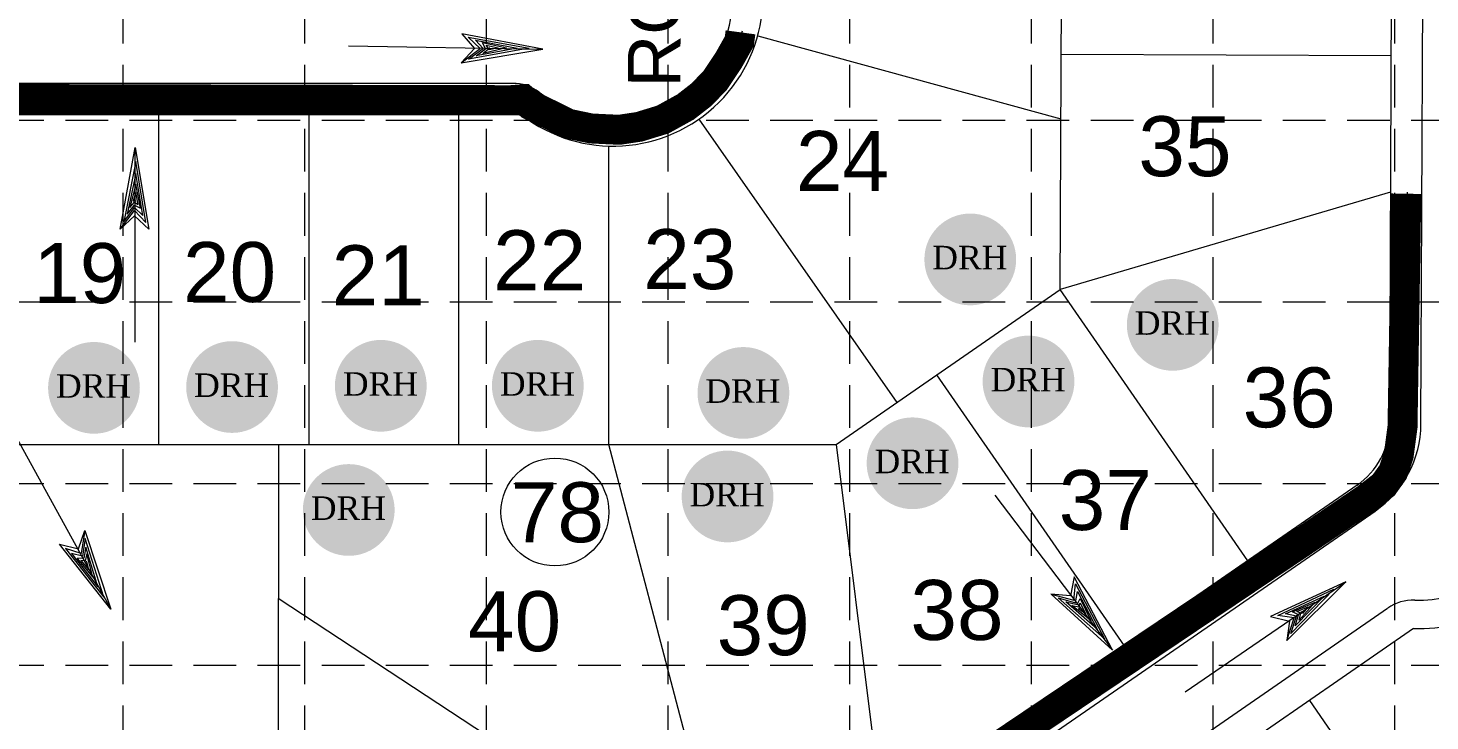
# Model space of a CAD drawing. Extents: x 33353 to 37237, y 80141 to 82571.
# Drawn here: x 35626.9 to 36094.5, y 81155.9 to 81387.1 of the extents above; entities that cross this region are included whole.
import ezdxf
from ezdxf.enums import TextEntityAlignment as Align

# ---------------------------------------------------------------- set-up
doc = ezdxf.new("R2010")
doc.units = 0
doc.header["$MEASUREMENT"] = 0
doc.linetypes.add('HIDDEN', pattern=[0.375, 0.25, -0.125])
doc.layers.get('0').update_dxf_attribs({"lineweight": 0})
for name, color, linetype, lineweight in [('10', 7, 'Continuous', 0), ('3', 7, 'Continuous', 0), ('EROSION BLANKET', 84, 'Continuous', 0), ('LAYO-13', 7, 'Continuous', 0), ('LAYO-32', 7, 'Continuous', 0), ('LAYO-33', 7, 'Continuous', 0), ('LAYOSHD-27', 7, 'Continuous', 0)]:
    doc.layers.add(name, color=color, linetype=linetype, lineweight=lineweight)
doc.layers.add('BASE', color=7, linetype='Continuous')
doc.layers.add('GRID', color=254, linetype='HIDDEN')
doc.styles.add('DRHorton', font='dutcheb.ttf')
doc.styles.get("Standard").update_dxf_attribs({"font": 'ARIAL.TTF'})

msp = doc.modelspace()

# ---------------------------------------------------------------- hatches: boundary and pattern name
h = msp.add_hatch(color=1)
h.paths.add_polyline_path([(35956.45, 81309.92, 1), (35925.83, 81309.92, 1)])
h.paths.add_polyline_path([(35927.35, 81303.62), (35954.69, 81303.62), (35954.69, 81317.19), (35927.35, 81317.19)], flags=24)
h = msp.add_hatch(color=1)
h.paths.add_polyline_path([(36023.98, 81288.09, 1), (35993.37, 81288.09, 1)])
h.paths.add_polyline_path([(35994.89, 81281.79), (36022.23, 81281.79), (36022.23, 81295.36), (35994.89, 81295.36)], flags=24)
h = msp.add_hatch(color=1)
h.paths.add_polyline_path([(35664.15, 81267.07, 1), (35633.54, 81267.07, 1)])
h.paths.add_polyline_path([(35635.06, 81260.77), (35662.39, 81260.77), (35662.39, 81274.34), (35635.06, 81274.34)], flags=24)
h = msp.add_hatch(color=1)
h.paths.add_polyline_path([(35710.22, 81267.34, 1), (35679.61, 81267.34, 1)])
h.paths.add_polyline_path([(35681.12, 81261.04), (35708.46, 81261.04), (35708.46, 81274.61), (35681.12, 81274.61)], flags=24)
h = msp.add_hatch(color=1)
h.paths.add_polyline_path([(35759.83, 81267.75, 1), (35729.22, 81267.75, 1)])
h.paths.add_polyline_path([(35730.73, 81261.45), (35758.07, 81261.45), (35758.07, 81275.02), (35730.73, 81275.02)], flags=24)
h = msp.add_hatch(color=1)
h.paths.add_polyline_path([(35812.2, 81267.75, 1), (35781.59, 81267.75, 1)])
h.paths.add_polyline_path([(35783.11, 81261.45), (35810.45, 81261.45), (35810.45, 81275.02), (35783.11, 81275.02)], flags=24)
h = msp.add_hatch(color=1)
h.paths.add_polyline_path([(35880.78, 81265.38, 1), (35850.17, 81265.38, 1)])
h.paths.add_polyline_path([(35851.68, 81259.08), (35879.02, 81259.08), (35879.02, 81272.65), (35851.68, 81272.65)], flags=24)
h = msp.add_hatch(color=1)
h.paths.add_polyline_path([(35975.87, 81269.19, 1), (35945.26, 81269.19, 1)])
h.paths.add_polyline_path([(35946.78, 81262.89), (35974.12, 81262.89), (35974.12, 81276.46), (35946.78, 81276.46)], flags=24)
h = msp.add_hatch(color=1)
h.paths.add_polyline_path([(35937.19, 81241.9, 1), (35906.58, 81241.9, 1)])
h.paths.add_polyline_path([(35908.09, 81235.6), (35935.43, 81235.6), (35935.43, 81249.17), (35908.09, 81249.17)], flags=24)
h = msp.add_hatch(color=1)
h.paths.add_polyline_path([(35875.48, 81230.82, 1), (35844.87, 81230.82, 1)])
h.paths.add_polyline_path([(35846.39, 81224.52), (35873.72, 81224.52), (35873.72, 81238.09), (35846.39, 81238.09)], flags=24)
h = msp.add_hatch(color=1)
h.paths.add_polyline_path([(35749.14, 81226.32, 1), (35718.53, 81226.32, 1)])
h.paths.add_polyline_path([(35720.05, 81220.01), (35747.38, 81220.01), (35747.38, 81233.58), (35720.05, 81233.58)], flags=24)

# ---------------------------------------------------------------- linework, layer by layer
at = {"layer": '3', "color": 7, "linetype": 'Continuous', "lineweight": 0}
for p, q in [((35771.51, 81385.18), (35775.82, 81380.3)), ((35798.62, 81380.12), (35771.51, 81385.18)), ((35773.69, 81384.14), (35794.03, 81380.4)), ((35777.62, 81380.27), (35773.69, 81384.14)), ((35733.74, 81381.22), (35798.62, 81380.12)), ((35775.82, 81380.3), (35771.34, 81375.58)), ((35771.34, 81375.58), (35777.62, 81380.27)), ((35771.34, 81375.58), (35798.62, 81380.12)), ((35794.03, 81380.4), (35773.76, 81376.74)), ((35773.76, 81376.74), (35778.62, 81380.26)), ((35776.07, 81383.1), (35790.03, 81380.46)), ((35778.62, 81380.26), (35776.07, 81383.1)), ((35790.03, 81380.46), (35776.38, 81377.89)), ((35776.38, 81377.89), (35779.42, 81380.24)), ((35778.46, 81382.26), (35786.43, 81380.52)), ((35779.42, 81380.24), (35778.46, 81382.26)), ((35786.43, 81380.52), (35778.6, 81378.66)), ((35778.6, 81378.66), (35780.42, 81380.23)), ((35779.64, 81381.44), (35783.63, 81380.57)), ((35780.42, 81380.23), (35779.64, 81381.44)), ((35780.82, 81379.82), (35780.83, 81380.62)), ((35783.63, 81380.57), (35780.82, 81379.82)), ((35657.58, 81320.02), (35662.55, 81347.22)), ((35662.61, 81282.33), (35662.55, 81347.22)), ((35662.55, 81347.22), (35667.18, 81320.03)), ((35662.76, 81342.62), (35658.78, 81322.42)), ((35666.18, 81322.23), (35662.76, 81342.62)), ((35662.76, 81338.62), (35659.97, 81325.02)), ((35665.17, 81324.63), (35662.76, 81338.62)), ((35662.76, 81335.02), (35660.77, 81327.22)), ((35662.77, 81332.23), (35661.97, 81329.42)), ((35664.37, 81327.03), (35662.76, 81335.02)), ((35663.57, 81328.23), (35662.77, 81332.23)), ((35659.97, 81325.02), (35662.37, 81328.02)), ((35660.77, 81327.22), (35662.37, 81329.02)), ((35661.97, 81329.42), (35662.77, 81329.43)), ((35662.37, 81329.02), (35663.57, 81328.23)), ((35662.37, 81328.02), (35664.37, 81327.03)), ((35657.58, 81320.02), (35662.37, 81326.22)), ((35662.37, 81324.43), (35657.58, 81320.02)), ((35658.78, 81322.42), (35662.37, 81327.22)), ((35662.37, 81327.22), (35665.17, 81324.63)), ((35662.37, 81326.22), (35666.18, 81322.23)), ((35667.18, 81320.03), (35662.37, 81324.43)), ((35623.22, 81250.11), (35654.52, 81193.26)), ((35949.29, 81231.25), (35988.53, 81179.57)), ((35643.7, 81213.33), (35645.78, 81219.5)), ((35645.78, 81219.5), (35644.57, 81211.75)), ((35645.89, 81216.82), (35645.05, 81210.88)), ((35645.78, 81219.5), (35654.52, 81193.26)), ((35652.12, 81197.2), (35645.89, 81216.82)), ((35637.37, 81214.87), (35643.7, 81213.33)), ((35654.52, 81193.26), (35637.37, 81214.87)), ((35639.31, 81213.43), (35652.12, 81197.2)), ((35644.57, 81211.75), (35639.31, 81213.43)), ((35641.34, 81211.81), (35650.19, 81200.7)), ((35645.05, 81210.88), (35641.34, 81211.81)), ((35646.09, 81213.96), (35645.43, 81210.18)), ((35646.45, 81211.65), (35645.92, 81209.3)), ((35650.19, 81200.7), (35646.09, 81213.96)), ((35648.46, 81203.85), (35646.45, 81211.65)), ((35645.43, 81210.18), (35643.2, 81210.09)), ((35643.2, 81210.09), (35648.46, 81203.85)), ((35644.48, 81209.42), (35647.11, 81206.31)), ((35645.92, 81209.3), (35644.48, 81209.42)), ((35646.46, 81209.14), (35645.76, 81208.76)), ((35647.11, 81206.31), (35646.46, 81209.14)), ((35975.75, 81204.01), (35974.58, 81197.61)), ((35975.67, 81196.17), (35976.28, 81201.66)), ((35988.53, 81179.57), (35975.75, 81204.01)), ((35976.28, 81201.66), (35985.91, 81183.35)), ((36012.8, 81165.65), (36066.36, 81202.29)), ((36066.36, 81202.29), (36041.32, 81190.73)), ((36046.74, 81182.8), (36066.36, 81202.29)), ((35974.53, 81197.61), (35968.04, 81198.21)), ((35968.1, 81198.21), (35975.67, 81196.17)), ((35968.1, 81198.21), (35988.53, 81179.57)), ((35970.51, 81197.02), (35976.28, 81195.38)), ((35985.91, 81183.35), (35970.51, 81197.02)), ((35976.28, 81195.38), (35976.93, 81199.14)), ((35976.76, 81194.74), (35977.75, 81196.74)), ((35976.93, 81199.14), (35983.49, 81186.54)), ((35977.75, 81196.74), (35981.31, 81189.41)), ((36043.7, 81191.14), (36062.45, 81199.85)), ((36046.24, 81191.67), (36059.15, 81197.6)), ((36062.45, 81199.85), (36048.04, 81185.15)), ((36059.15, 81197.6), (36049.51, 81187.61)), ((35973.03, 81195.68), (35976.76, 81194.74)), ((35983.49, 81186.54), (35973.03, 81195.68)), ((35975, 81194.41), (35977.36, 81193.94)), ((35981.31, 81189.41), (35975, 81194.41)), ((35977.29, 81193.38), (35977.93, 81193.87)), ((35979.62, 81191.64), (35977.29, 81193.38)), ((35977.36, 81193.94), (35977.84, 81195.31)), ((35977.84, 81195.31), (35979.62, 81191.64)), ((36049.97, 81190.83), (36046.24, 81191.67)), ((36048.67, 81192.37), (36056.18, 81195.56)), ((36050.63, 81191.28), (36048.67, 81192.37)), ((36050.12, 81192.39), (36053.87, 81193.98)), ((36051.45, 81191.85), (36050.12, 81192.39)), ((36056.18, 81195.56), (36050.87, 81189.51)), ((36050.87, 81189.51), (36051.45, 81191.85)), ((36052.01, 81191.74), (36051.56, 81192.4)), ((36053.87, 81193.98), (36052.01, 81191.74)), ((36041.32, 81190.73), (36047.66, 81189.25)), ((36049.14, 81190.27), (36043.7, 81191.14)), ((36046.74, 81182.8), (36049.14, 81190.27)), ((36047.66, 81189.25), (36046.74, 81182.8)), ((36048.04, 81185.15), (36049.97, 81190.83)), ((36049.51, 81187.61), (36050.63, 81191.28))]:
    msp.add_line(p, q, dxfattribs=at)
at = {"layer": 'EROSION BLANKET', "linetype": 'Continuous', "lineweight": 0}
for p, q in [((35865.03, 81386.06), (35863.58, 81381.18)), ((35863.58, 81381.18), (35858.79, 81372.57)), ((35858.79, 81372.57), (35852.99, 81365.33)), ((35852.99, 81365.33), (35846.08, 81359.98)), ((35787.41, 81363.66), (35520.41, 81363.72)), ((35790.31, 81363.43), (35787.41, 81363.66)), ((35793.43, 81362.43), (35790.31, 81363.43)), ((35799.68, 81358.64), (35793.43, 81362.43)), ((35846.08, 81359.98), (35839.38, 81356.19)), ((35807.93, 81354.85), (35799.68, 81358.64)), ((35839.38, 81356.19), (35828.01, 81353.29)), ((35819.09, 81352.96), (35807.93, 81354.85)), ((35828.01, 81353.29), (35819.09, 81352.96)), ((36086.9, 81332.38), (36086.4, 81255.26)), ((36086.4, 81255.26), (36085.7, 81249.81)), ((36085.7, 81249.81), (36084.61, 81245.35)), ((36084.61, 81245.35), (36083.03, 81241.68)), ((36081.94, 81239.3), (36079.46, 81235.93)), ((36083.03, 81241.68), (36081.94, 81239.3)), ((36077.87, 81233.95), (36073.11, 81229.98)), ((36079.46, 81235.93), (36077.87, 81233.95)), ((36073.11, 81229.98), (36068.74, 81227.21)), ((36068.74, 81227.21), (35958.88, 81151.21))]:
    msp.add_line(p, q, dxfattribs=at)
at = {"layer": 'EROSION BLANKET', "linetype": 'Continuous', "lineweight": 0, "const_width": 10, "flags": 128}
for points in [[(35520.13, 81363.69), (35787.9, 81363.06), (35792.09, 81363.38), (35794.35, 81361.45), (35802.01, 81357.73), (35807.13, 81355.18), (35814.69, 81353.62), (35824.04, 81353.18), (35830.71, 81354.18), (35838.56, 81356.59), (35846.14, 81360.77), (35851.53, 81364.96), (35856.12, 81369.75), (35860.5, 81376.33), (35864.1, 81382.71), (35864.5, 81385.7)], [(36086.58, 81331.85), (36085.32, 81254.07), (36084.07, 81244.67), (36082.18, 81239.02), (36079.05, 81234.63), (36073.4, 81230.24), (36052.78, 81216.24), (35945.49, 81144.06)]]:
    msp.add_lwpolyline(points, dxfattribs=at)
at = {"layer": 'GRID', "linetype": 'HIDDEN', "lineweight": 15, "ltscale": 57}
for p, q in [((35658.43, 82507.72), (35658.43, 80386.52)), ((35719.03, 82507.72), (35719.03, 80386.52)), ((35779.63, 82507.72), (35779.63, 80386.52)), ((35840.23, 82507.72), (35840.23, 80386.52)), ((35900.83, 82507.72), (35900.83, 80386.52)), ((35961.42, 82507.72), (35961.42, 80386.52)), ((36022.02, 82507.72), (36022.02, 80386.52)), ((36082.62, 82507.72), (36082.62, 80386.52)), ((33416.3, 81356.36), (37173.39, 81356.36)), ((33416.3, 81295.76), (37173.39, 81295.76)), ((33416.3, 81235.16), (37173.39, 81235.16)), ((33416.3, 81174.56), (37173.39, 81174.56))]:
    msp.add_line(p, q, dxfattribs=at)
at = {"layer": 'LAYO-13', "color": 7, "linetype": 'Continuous', "lineweight": 0}
msp.add_circle((35802.6, 81225.64), 18, dxfattribs=at)
at = {"layer": 'LAYO-32', "color": 7, "linetype": 'Continuous', "lineweight": 0}
for p, q in [((36082.62, 81638.18), (36080.96, 81255.02)), ((35791.44, 81358.18), (35390.38, 81358.18)), ((36070.17, 81234.56), (35956.33, 81155.91)), ((36088.94, 81186.75), (35984.75, 81114.77))]:
    msp.add_line(p, q, dxfattribs=at)
for centre, radius, start, end in [((35822.01, 81397.75), 50, 232.3132, 37.4332), ((36090.88, 81236.71), 50, 267.7692, 36.6217), ((36055.96, 81255.13), 25, 304.6391, 359.7518)]:
    msp.add_arc(centre, radius, start, end, dxfattribs=at)
at = {"layer": 'LAYO-33', "color": 7, "linetype": 'Continuous', "lineweight": 0}
for p, q in [((35971.15, 81299.85), (35972.62, 81638.18)), ((35870.23, 81384.54), (35971.4, 81356.84)), ((35971.49, 81378.47), (36081.49, 81377.99)), ((35670.53, 81248.18), (35670.53, 81358.18)), ((35720.53, 81358.18), (35720.53, 81248.18)), ((35770.53, 81248.18), (35770.53, 81358.18)), ((35850.62, 81356.74), (35916.61, 81262.17)), ((35820.53, 81248.18), (35820.53, 81347.77)), ((36081.3, 81332.33), (35971.16, 81299.85)), ((35896.37, 81248.18), (35971.15, 81299.85)), ((36033.68, 81209.35), (35971.16, 81299.85)), ((35992.54, 81180.93), (35930.02, 81271.43)), ((35370.25, 81248.18), (35896.37, 81248.18)), ((35710.38, 81248.18), (35709.86, 80882.49)), ((35847.1, 81146.93), (35820.53, 81248.18)), ((35896.37, 81248.18), (35910.07, 81138.74)), ((35710.3, 81196.9), (35818.01, 81126.04)), ((36054.26, 81162.79), (36116.79, 81072.29))]:
    msp.add_line(p, q, dxfattribs=at)
at = {"layer": 'LAYOSHD-27', "color": 7, "linetype": 'Continuous', "lineweight": 0}
for p, q in [((36091.46, 81254.97), (36093.1, 81633.62)), ((35788.42, 81368.68), (35370.38, 81368.68)), ((35962.3, 81147.27), (36076.14, 81225.92)), ((35978.78, 81123.41), (36080.36, 81193.59))]:
    msp.add_line(p, q, dxfattribs=at)
for centre, radius, start, end in [((35821.58, 81398.18), 40.5, 233.3056, 36.4495), ((35788.42, 81353.68), 15, 53.3056, 90), ((36090.88, 81236.71), 40.5, 267.9417, 36.4495), ((36055.96, 81255.13), 35.5, 304.6391, 359.7519), ((36088.89, 81181.25), 15, 87.9417, 124.6391)]:
    msp.add_arc(centre, radius, start, end, dxfattribs=at)

# ---------------------------------------------------------------- texts
at = {"layer": '10', "color": 7, "linetype": 'Continuous', "lineweight": 0}
msp.add_text('ROPING REINS', height=17.5, rotation=89.7465, dxfattribs=at).set_placement((35836.06, 81456.22), align=Align.MIDDLE)
at = {"layer": 'BASE', "color": 176, "style": 'DRHorton'}
for p in [(35941, 81306.61), (36008.54, 81284.78), (35648.71, 81263.76), (35694.77, 81264.03), (35744.38, 81264.44), (35796.76, 81264.44), (35960.43, 81265.88), (35865.33, 81262.07), (35921.74, 81238.59), (35860.03, 81227.51), (35733.7, 81223)]:
    msp.add_text('DRH', height=7.851, dxfattribs=at).set_placement(p, align=Align.CENTER)
at = {"layer": 'LAYO-13', "color": 7, "linetype": 'Continuous', "lineweight": 0}
for s, p in [('35', (36012.74, 81357.7)), ('24', (35898.53, 81352.78)), ('22', (35797.52, 81319.65)), ('23', (35847.58, 81320.01)), ('19', (35644.09, 81315.35)), ('20', (35694.07, 81315.71)), ('21', (35743.68, 81314.63)), ('36', (36047.53, 81273.89)), ('37', (35986.18, 81239.63)), ('78', (35803.42, 81235.55)), ('38', (35936.71, 81202.95)), ('40', (35789.14, 81199.19)), ('39', (35872.08, 81197.86))]:
    msp.add_text(s, height=20, dxfattribs=at).set_placement(p, align=Align.TOP_CENTER)

doc.saveas('drawing.dxf')
